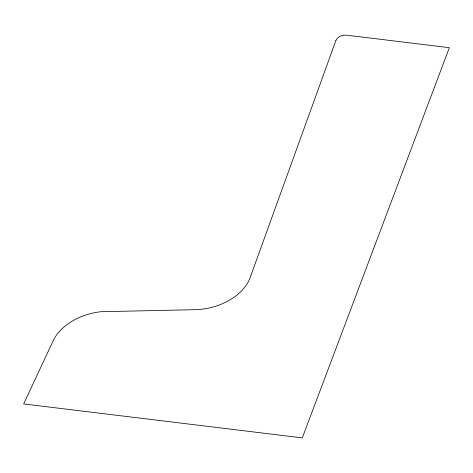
<?xml version="1.0" encoding="UTF-8"?>
<svg xmlns="http://www.w3.org/2000/svg" width="473" height="473" viewBox="0 0 473 473"><rect width="100%" height="100%" fill="white"/><g stroke="black" fill="none" stroke-linecap="round" stroke-linejoin="round"><path stroke-width="0.71" d="M335.913 40.442L250.099 277.722A50.747 34.287 -12.2 0 1 194.681 309.697L101.056 311.707A50.747 34.287 -12.2 0 0 53.23 340.684L23.65 403.936L302.294 437.892L449.35 47.696L346.703 35.185A8.461 5.711 -12.2 0 0 335.913 40.442"/></g></svg>
